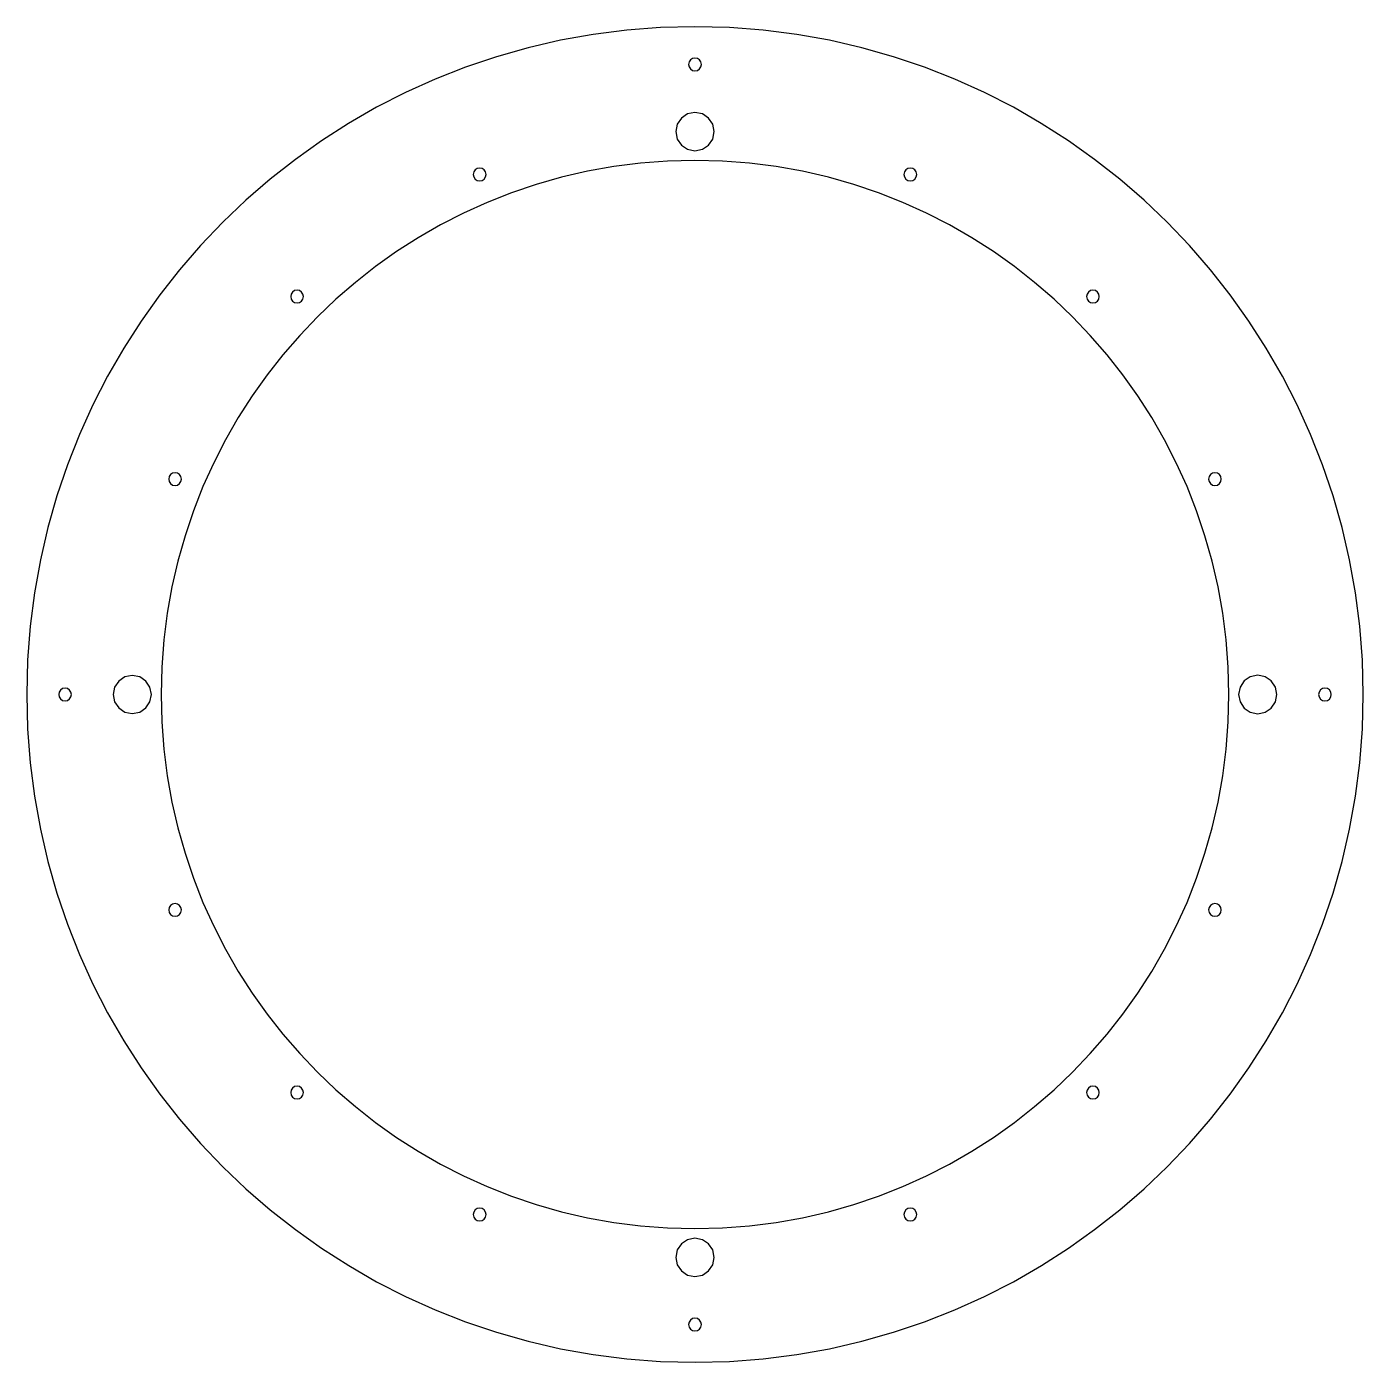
# Model space of a CAD drawing. Extents: x -411 to 127, y 1495 to 1925.
# Drawn here: x -88.2 to 120.8, y 1494.7 to 1703.5 of the extents above; entities that cross this region are included whole.
import ezdxf

# ---------------------------------------------------------------- set-up
doc = ezdxf.new("R2010")
doc.units = 0

msp = doc.modelspace()

# ---------------------------------------------------------------- linework, layer by layer
at = {"layer": 'Layer 1'}
for p, q in [((10.877039, 1703.393122), (5.573534, 1702.990015)), ((16.251, 1703.529), (10.877039, 1703.393122)), ((21.624901, 1703.393296), (16.251, 1703.529)), ((26.928358, 1702.990361), (21.624901, 1703.393296)), ((-4.795881, 1701.408324), (-9.848676, 1700.242841)), ((0.347042, 1702.326232), (-4.795881, 1701.408324)), ((5.573534, 1702.990015), (0.347042, 1702.326232)), ((32.154813, 1702.326748), (26.928358, 1702.990361)), ((37.29771, 1701.409006), (32.154813, 1702.326748)), ((42.350491, 1700.243685), (37.29771, 1701.409006)), ((-9.848676, 1700.242841), (-14.804788, 1698.836336)), ((47.3066, 1698.837335), (42.350491, 1700.243685)), ((-19.657659, 1697.195358), (-24.400733, 1695.326461)), ((-14.804788, 1698.836336), (-19.657659, 1697.195358)), ((15.331425, 1698.018542), (15.2522, 1697.63)), ((15.2522, 1697.63), (15.331333, 1697.241463)), ((15.331333, 1697.241463), (15.545804, 1696.924318)), ((15.545886, 1698.335691), (15.331425, 1698.018542)), ((15.863504, 1698.549447), (15.545886, 1698.335691)), ((16.2522, 1698.62781), (15.863504, 1698.549447)), ((16.640927, 1698.549447), (16.2522, 1698.62781)), ((16.958596, 1698.335691), (16.640927, 1698.549447)), ((16.958514, 1696.924318), (17.172975, 1697.241463)), ((17.173067, 1698.018542), (16.958596, 1698.335691)), ((17.172975, 1697.241463), (17.2522, 1697.63)), ((17.2522, 1697.63), (17.173067, 1698.018542)), ((17.2522, 1697.63), (17.2522, 1697.63)), ((52.159478, 1697.196507), (47.3066, 1698.837335)), ((56.902569, 1695.327752), (52.159478, 1697.196507)), ((-24.400733, 1695.326461), (-29.027451, 1693.236194)), ((15.545804, 1696.924318), (15.863473, 1696.710563)), ((15.863473, 1696.710563), (16.2522, 1696.6322)), ((16.2522, 1696.6322), (16.640896, 1696.710563)), ((16.640896, 1696.710563), (16.958514, 1696.924318)), ((61.529315, 1693.237618), (56.902569, 1695.327752)), ((-29.027451, 1693.236194), (-33.531258, 1690.931109)), ((66.033161, 1690.932658), (61.529315, 1693.237618)), ((-33.531258, 1690.931109), (-37.905597, 1688.417757)), ((70.407547, 1688.41942), (66.033161, 1690.932658)), ((14.130717, 1689.251323), (13.487835, 1688.297738)), ((15.084261, 1689.894246), (14.130717, 1689.251323)), ((16.25198, 1690.13), (15.084261, 1689.894246)), ((17.41972, 1689.894246), (16.25198, 1690.13)), ((18.373317, 1689.251323), (17.41972, 1689.894246)), ((19.016277, 1688.297738), (18.373317, 1689.251323)), ((-37.905597, 1688.417757), (-42.143909, 1685.702689)), ((13.487835, 1688.297738), (13.2521, 1687.13)), ((13.2521, 1687.13), (13.487835, 1685.962275)), ((19.2521, 1687.13), (19.016277, 1688.297738)), ((19.016277, 1685.962275), (19.2521, 1687.13)), ((19.2521, 1687.13), (19.2521, 1687.13)), ((74.645918, 1685.704456), (70.407547, 1688.41942)), ((-42.143909, 1685.702689), (-46.239639, 1682.792458)), ((13.487835, 1685.962275), (14.130717, 1685.008689)), ((14.130717, 1685.008689), (15.084261, 1684.365758)), ((17.41972, 1684.365758), (18.373317, 1685.008689)), ((18.373317, 1685.008689), (19.016277, 1685.962275)), ((78.741716, 1682.794315), (74.645918, 1685.704456)), ((-46.239639, 1682.792458), (-50.186229, 1679.693613)), ((11.955108, 1682.52135), (7.714624, 1682.198898)), ((16.252, 1682.63), (11.955108, 1682.52135)), ((15.084261, 1684.365758), (16.25198, 1684.13)), ((16.25198, 1684.13), (17.41972, 1684.365758)), ((20.548901, 1682.52135), (16.252, 1682.63)), ((24.789393, 1682.198899), (20.548901, 1682.52135)), ((82.688383, 1679.695549), (78.741716, 1682.794315)), ((-18.345358, 1680.819239), (-18.424, 1680.43)), ((-18.424, 1680.43), (-18.345358, 1680.040744)), ((-18.131034, 1681.137101), (-18.345358, 1680.819239)), ((-17.813163, 1681.351413), (-18.131034, 1681.137101)), ((-17.42388, 1681.43), (-17.813163, 1681.351413)), ((-17.034668, 1681.351413), (-17.42388, 1681.43)), ((-16.716846, 1681.137101), (-17.034668, 1681.351413)), ((-16.502571, 1680.819239), (-16.716846, 1681.137101)), ((-16.424, 1680.43), (-16.502571, 1680.819239)), ((-16.502571, 1680.040744), (-16.424, 1680.43)), ((-16.424, 1680.43), (-16.424, 1680.43)), ((-0.576136, 1680.933574), (-4.615919, 1680.001194)), ((3.535794, 1681.66789), (-0.576136, 1680.933574)), ((7.714624, 1682.198898), (3.535794, 1681.66789)), ((28.968231, 1681.667893), (24.789393, 1682.198899)), ((33.080168, 1680.933578), (28.968231, 1681.667893)), ((37.119957, 1680.0012), (33.080168, 1680.933578)), ((49.006871, 1680.819239), (48.92828, 1680.43)), ((48.92828, 1680.43), (49.006871, 1680.040744)), ((49.22119, 1681.137101), (49.006871, 1680.819239)), ((49.539054, 1681.351413), (49.22119, 1681.137101)), ((49.92828, 1681.43), (49.539054, 1681.351413)), ((50.317495, 1681.351413), (49.92828, 1681.43)), ((50.635344, 1681.137101), (50.317495, 1681.351413)), ((50.84969, 1680.819239), (50.635344, 1681.137101)), ((50.9284, 1680.43), (50.84969, 1680.819239)), ((50.84969, 1680.040744), (50.9284, 1680.43)), ((50.9284, 1680.43), (50.9284, 1680.43)), ((-50.186229, 1679.693613), (-53.977123, 1676.412707)), ((-18.345358, 1680.040744), (-18.131034, 1679.722884)), ((-18.131034, 1679.722884), (-17.813163, 1679.508581)), ((-17.813163, 1679.508581), (-17.42388, 1679.43)), ((-17.42388, 1679.43), (-17.034668, 1679.508581)), ((-17.034668, 1679.508581), (-16.716846, 1679.722884)), ((-16.716846, 1679.722884), (-16.502571, 1680.040744)), ((-8.578308, 1678.875999), (-12.458057, 1677.563234)), ((-4.615919, 1680.001194), (-8.578308, 1678.875999)), ((41.082353, 1678.876007), (37.119957, 1680.0012)), ((44.962107, 1677.563245), (41.082353, 1678.876007)), ((49.006871, 1680.040744), (49.22119, 1679.722884)), ((49.22119, 1679.722884), (49.539054, 1679.508581)), ((49.539054, 1679.508581), (49.92828, 1679.43)), ((49.92828, 1679.43), (50.317495, 1679.508581)), ((50.317495, 1679.508581), (50.635344, 1679.722884)), ((50.635344, 1679.722884), (50.84969, 1680.040744)), ((86.479364, 1676.414706), (82.688383, 1679.695549)), ((-53.977123, 1676.412707), (-57.605763, 1672.95629)), ((-12.458057, 1677.563234), (-16.24992, 1676.068145)), ((48.753975, 1676.068159), (44.962107, 1677.563245)), ((90.1081, 1672.958338), (86.479364, 1676.414706)), ((-19.94865, 1674.39598), (-23.549001, 1672.551985)), ((-16.24992, 1676.068145), (-19.94865, 1674.39598)), ((52.45271, 1674.395998), (48.753975, 1676.068159)), ((56.053066, 1672.552006), (52.45271, 1674.395998)), ((-57.605763, 1672.95629), (-61.065592, 1669.330914)), ((-23.549001, 1672.551985), (-27.045726, 1670.541407)), ((59.549795, 1670.54143), (56.053066, 1672.552006)), ((93.568034, 1669.332994), (90.1081, 1672.958338)), ((-27.045726, 1670.541407), (-30.433579, 1668.369491)), ((62.937652, 1668.369518), (59.549795, 1670.54143)), ((-61.065592, 1669.330914), (-64.350053, 1665.54313)), ((-30.433579, 1668.369491), (-33.707313, 1666.041485)), ((66.21139, 1666.041514), (62.937652, 1668.369518)), ((96.85261, 1665.545225), (93.568034, 1669.332994)), ((-33.707313, 1666.041485), (-36.861681, 1663.562635)), ((69.365762, 1663.562667), (66.21139, 1666.041514)), ((-64.350053, 1665.54313), (-67.45259, 1661.599488)), ((99.95527, 1661.601582), (96.85261, 1665.545225)), ((-67.45259, 1661.599488), (-70.366646, 1657.506542)), ((-46.894826, 1661.739247), (-46.9734, 1661.35)), ((-46.680535, 1662.057109), (-46.894826, 1661.739247)), ((-46.362677, 1662.271416), (-46.680535, 1662.057109)), ((-45.9734, 1662.35), (-46.362677, 1662.271416)), ((-45.584186, 1662.271416), (-45.9734, 1662.35)), ((-45.266351, 1662.057109), (-45.584186, 1662.271416)), ((-45.05204, 1661.739247), (-45.266351, 1662.057109)), ((-44.9734, 1661.35), (-45.05204, 1661.739247)), ((-36.861681, 1663.562635), (-39.891439, 1660.938187)), ((72.395523, 1660.938222), (69.365762, 1663.562667)), ((77.556073, 1661.739247), (77.4775, 1661.35)), ((77.770361, 1662.057109), (77.556073, 1661.739247)), ((78.088219, 1662.271416), (77.770361, 1662.057109)), ((78.4775, 1662.35), (78.088219, 1662.271416)), ((78.866708, 1662.271416), (78.4775, 1662.35)), ((79.184541, 1662.057109), (78.866708, 1662.271416)), ((79.398854, 1661.739247), (79.184541, 1662.057109)), ((79.4775, 1661.35), (79.398854, 1661.739247)), ((102.869457, 1657.508614), (99.95527, 1661.601582)), ((-46.9734, 1661.35), (-46.894826, 1660.960751)), ((-46.894826, 1660.960751), (-46.680535, 1660.642886)), ((-46.680535, 1660.642886), (-46.362677, 1660.428576)), ((-46.362677, 1660.428576), (-45.9734, 1660.34999)), ((-45.9734, 1660.34999), (-45.584186, 1660.428576)), ((-45.584186, 1660.428576), (-45.266351, 1660.642886)), ((-45.266351, 1660.642886), (-45.05204, 1660.960751)), ((-45.05204, 1660.960751), (-44.9734, 1661.35)), ((-44.9734, 1661.35), (-44.9734, 1661.35)), ((-39.891439, 1660.938187), (-42.791338, 1658.173388)), ((75.295426, 1658.173425), (72.395523, 1660.938222)), ((77.4775, 1661.35), (77.556073, 1660.960751)), ((77.556073, 1660.960751), (77.770361, 1660.642886)), ((77.770361, 1660.642886), (78.088219, 1660.428576)), ((78.088219, 1660.428576), (78.4775, 1660.34999)), ((78.4775, 1660.34999), (78.866708, 1660.428576)), ((78.866708, 1660.428576), (79.184541, 1660.642886)), ((79.184541, 1660.642886), (79.398854, 1660.960751)), ((79.398854, 1660.960751), (79.4775, 1661.35)), ((79.4775, 1661.35), (79.4775, 1661.35)), ((-70.366646, 1657.506542), (-73.085662, 1653.270841)), ((-42.791338, 1658.173388), (-45.556132, 1655.273484)), ((78.060225, 1655.273524), (75.295426, 1658.173425)), ((105.588614, 1653.272872), (102.869457, 1657.508614)), ((-45.556132, 1655.273484), (-48.180575, 1652.243722)), ((80.684672, 1652.243764), (78.060225, 1655.273524)), ((-73.085662, 1653.270841), (-75.603083, 1648.898937)), ((108.106183, 1648.900907), (105.588614, 1653.272872)), ((-48.180575, 1652.243722), (-50.659421, 1649.089349)), ((83.163522, 1649.089392), (80.684672, 1652.243764)), ((-50.659421, 1649.089349), (-52.987423, 1645.81561)), ((85.491529, 1645.815654), (83.163522, 1649.089392)), ((-75.603083, 1648.898937), (-77.912352, 1644.397381)), ((110.415608, 1644.399267), (108.106183, 1648.900907)), ((-52.987423, 1645.81561), (-55.159334, 1642.427753)), ((87.663445, 1642.427798), (85.491529, 1645.815654)), ((-77.912352, 1644.397381), (-80.006911, 1639.772724)), ((112.510331, 1639.774505), (110.415608, 1644.399267)), ((-55.159334, 1642.427753), (-57.169909, 1638.931024)), ((89.674025, 1638.931069), (87.663445, 1642.427798)), ((-80.006911, 1639.772724), (-81.880203, 1635.031519)), ((-57.169909, 1638.931024), (-59.0139, 1635.33067)), ((91.518022, 1635.330713), (89.674025, 1638.931069)), ((114.383796, 1635.033169), (112.510331, 1639.774505)), ((-81.880203, 1635.031519), (-83.525672, 1630.180315)), ((-59.0139, 1635.33067), (-60.686061, 1631.631936)), ((93.190189, 1631.631978), (91.518022, 1635.330713)), ((116.029444, 1630.181811), (114.383796, 1635.033169)), ((-65.970658, 1633.18925), (-66.0493, 1632.8)), ((-66.0493, 1632.8), (-65.970658, 1632.410753)), ((-65.756334, 1633.507119), (-65.970658, 1633.18925)), ((-65.970658, 1632.410753), (-65.756334, 1632.092891)), ((-65.438463, 1633.721433), (-65.756334, 1633.507119)), ((-65.04918, 1633.80002), (-65.438463, 1633.721433)), ((-64.659973, 1633.721433), (-65.04918, 1633.80002)), ((-64.34215, 1633.507119), (-64.659973, 1633.721433)), ((-64.127873, 1633.18925), (-64.34215, 1633.507119)), ((-64.34215, 1632.092891), (-64.127873, 1632.410753)), ((-64.0493, 1632.8), (-64.127873, 1633.18925)), ((-64.127873, 1632.410753), (-64.0493, 1632.8)), ((-64.0493, 1632.8), (-64.0493, 1632.8)), ((96.632756, 1633.188548), (96.5536, 1632.8)), ((96.5536, 1632.8), (96.632714, 1632.411468)), ((96.632714, 1632.411468), (96.847144, 1632.094321)), ((96.847181, 1633.5057), (96.632756, 1633.188548)), ((97.164786, 1633.719457), (96.847181, 1633.5057)), ((97.55348, 1633.79782), (97.164786, 1633.719457)), ((97.942226, 1633.719454), (97.55348, 1633.79782)), ((98.259936, 1633.505692), (97.942226, 1633.719454)), ((98.259809, 1632.094317), (98.474305, 1632.411463)), ((98.474449, 1633.18854), (98.259936, 1633.505692)), ((98.474305, 1632.411463), (98.5536, 1632.8)), ((98.5536, 1632.8), (98.474449, 1633.18854)), ((98.5536, 1632.8), (98.5536, 1632.8)), ((-65.756334, 1632.092891), (-65.438463, 1631.878584)), ((-65.438463, 1631.878584), (-65.04918, 1631.8)), ((-65.04918, 1631.8), (-64.659973, 1631.878584)), ((-64.659973, 1631.878584), (-64.34215, 1632.092891)), ((-60.686061, 1631.631936), (-62.181146, 1627.84007)), ((94.68528, 1627.84011), (93.190189, 1631.631978)), ((96.847144, 1632.094321), (97.164772, 1631.880564)), ((97.164772, 1631.880564), (97.55348, 1631.8022)), ((97.55348, 1631.8022), (97.942178, 1631.880563)), ((97.942178, 1631.880563), (98.259809, 1632.094317)), ((-83.525672, 1630.180315), (-84.936761, 1625.225664)), ((117.44072, 1625.22698), (116.029444, 1630.181811)), ((-62.181146, 1627.84007), (-63.493908, 1623.960317)), ((95.99805, 1623.960354), (94.68528, 1627.84011)), ((-84.936761, 1625.225664), (-86.106912, 1620.174117)), ((-63.493908, 1623.960317), (-64.619101, 1619.997925)), ((97.12325, 1619.997959), (95.99805, 1623.960354)), ((118.611065, 1620.175227), (117.44072, 1625.22698)), ((-86.106912, 1620.174117), (-87.029568, 1615.032226)), ((-64.619101, 1619.997925), (-65.551478, 1615.95814)), ((98.055636, 1615.958169), (97.12325, 1619.997959)), ((119.533923, 1615.033102), (118.611065, 1620.175227)), ((-65.551478, 1615.95814), (-66.285793, 1611.846209)), ((98.78996, 1611.846232), (98.055636, 1615.958169)), ((-87.029568, 1615.032226), (-87.698173, 1609.806542)), ((120.202736, 1609.807156), (119.533923, 1615.033102)), ((-66.285793, 1611.846209), (-66.816799, 1607.667377)), ((99.320977, 1607.667394), (98.78996, 1611.846232)), ((-87.698173, 1609.806542), (-88.106169, 1604.503617)), ((120.610947, 1604.503939), (120.202736, 1609.807156)), ((-66.816799, 1607.667377), (-67.13925, 1603.426892)), ((99.643439, 1603.426901), (99.320977, 1607.667394)), ((-88.106169, 1604.503617), (-88.247, 1599.13)), ((-67.13925, 1603.426892), (-67.2479, 1599.13)), ((99.7521, 1599.13), (99.643439, 1603.426901)), ((120.752, 1599.13), (120.610947, 1604.503939)), ((-73.862694, 1601.239663), (-74.506807, 1600.291937)), ((-72.911123, 1601.878054), (-73.862694, 1601.239663)), ((-71.74778, 1602.11199), (-72.911123, 1601.878054)), ((-70.584454, 1601.878054), (-71.74778, 1602.11199)), ((-69.632923, 1601.239663), (-70.584454, 1601.878054)), ((-68.98885, 1600.291937), (-69.632923, 1601.239663)), ((102.130674, 1601.251328), (101.487753, 1600.297739)), ((103.084258, 1601.894254), (102.130674, 1601.251328)), ((104.252, 1602.13001), (103.084258, 1601.894254)), ((105.41972, 1601.894254), (104.252, 1602.13001)), ((106.373274, 1601.251328), (105.41972, 1601.894254)), ((107.016191, 1600.297739), (106.373274, 1601.251328)), ((-88.247, 1599.13), (-88.105956, 1593.756061)), ((-83.167731, 1599.517457), (-83.2479, 1599.13)), ((-83.2479, 1599.13), (-83.167752, 1598.742547)), ((-82.95307, 1599.833506), (-83.167731, 1599.517457)), ((-82.635824, 1600.04641), (-82.95307, 1599.833506)), ((-82.2479, 1600.12443), (-82.635824, 1600.04641)), ((-81.86002, 1600.046407), (-82.2479, 1600.12443)), ((-81.542756, 1599.833499), (-81.86002, 1600.046407)), ((-81.328065, 1599.517449), (-81.542756, 1599.833499)), ((-81.328086, 1598.742543), (-81.2479, 1599.13)), ((-81.2479, 1599.13), (-81.328065, 1599.517449)), ((-81.2479, 1599.13), (-81.2479, 1599.13)), ((-74.506807, 1600.291937), (-74.74778, 1599.13)), ((-74.74778, 1599.13), (-74.506812, 1597.968062)), ((-68.7479, 1599.13), (-68.98885, 1600.291937)), ((-68.988803, 1597.968062), (-68.7479, 1599.13)), ((-68.7479, 1599.13), (-68.7479, 1599.13)), ((-67.2479, 1599.13), (-67.139251, 1594.833099)), ((99.643441, 1594.833099), (99.7521, 1599.13)), ((99.7521, 1599.13), (99.7521, 1599.13)), ((101.487753, 1600.297739), (101.252, 1599.13)), ((101.252, 1599.13), (101.487753, 1597.962259)), ((107.252, 1599.13), (107.016191, 1600.297739)), ((107.016191, 1597.962259), (107.252, 1599.13)), ((107.252, 1599.13), (107.252, 1599.13)), ((113.831295, 1599.518545), (113.752, 1599.13)), ((113.752, 1599.13), (113.831151, 1598.741463)), ((114.045791, 1599.83569), (113.831295, 1599.518545)), ((114.363422, 1600.04944), (114.045791, 1599.83569)), ((114.75212, 1600.1278), (114.363422, 1600.04944)), ((115.140828, 1600.049437), (114.75212, 1600.1278)), ((115.458456, 1599.835683), (115.140828, 1600.049437)), ((115.672886, 1599.518537), (115.458456, 1599.835683)), ((115.672844, 1598.741455), (115.752, 1599.13)), ((115.752, 1599.13), (115.672886, 1599.518537)), ((115.752, 1599.13), (115.752, 1599.13)), ((120.611169, 1593.756384), (120.752, 1599.13)), ((120.752, 1599.13), (120.752, 1599.13)), ((-83.167752, 1598.742547), (-82.953089, 1598.426498)), ((-82.953089, 1598.426498), (-82.635831, 1598.213592)), ((-82.635831, 1598.213592), (-82.2479, 1598.13557)), ((-82.2479, 1598.13557), (-81.860027, 1598.21359)), ((-81.860027, 1598.21359), (-81.542775, 1598.426494)), ((-81.542775, 1598.426494), (-81.328086, 1598.742543)), ((-74.506812, 1597.968062), (-73.862698, 1597.020333)), ((-73.862698, 1597.020333), (-72.911125, 1596.381937)), ((-70.584439, 1596.381937), (-69.632881, 1597.020333)), ((-69.632881, 1597.020333), (-68.988803, 1597.968062)), ((101.487753, 1597.962259), (102.130674, 1597.008668)), ((102.130674, 1597.008668), (103.084258, 1596.365737)), ((105.41972, 1596.365737), (106.373274, 1597.008668)), ((106.373274, 1597.008668), (107.016191, 1597.962259)), ((113.831151, 1598.741463), (114.045664, 1598.424318)), ((114.045664, 1598.424318), (114.363374, 1598.210563)), ((114.363374, 1598.210563), (114.75212, 1598.1322)), ((114.75212, 1598.1322), (115.140814, 1598.21056)), ((115.140814, 1598.21056), (115.458419, 1598.42431)), ((115.458419, 1598.42431), (115.672844, 1598.741455)), ((-72.911125, 1596.381937), (-71.74778, 1596.148)), ((-71.74778, 1596.148), (-70.584439, 1596.381937)), ((-67.139251, 1594.833099), (-66.8168, 1590.592606)), ((99.320982, 1590.592606), (99.643441, 1594.833099)), ((103.084258, 1596.365737), (104.252, 1596.12998)), ((104.252, 1596.12998), (105.41972, 1596.365737)), ((-88.105956, 1593.756061), (-87.697753, 1588.452844)), ((120.203173, 1588.453458), (120.611169, 1593.756384)), ((-66.8168, 1590.592606), (-66.285795, 1586.413768)), ((98.789967, 1586.413768), (99.320982, 1590.592606)), ((-87.697753, 1588.452844), (-87.028948, 1583.226898)), ((119.534568, 1583.227774), (120.203173, 1588.453458)), ((-66.285795, 1586.413768), (-65.551482, 1582.301831)), ((98.055645, 1582.301831), (98.789967, 1586.413768)), ((-87.028948, 1583.226898), (-86.106098, 1578.084773)), ((-65.551482, 1582.301831), (-64.619107, 1578.262041)), ((97.12326, 1578.262041), (98.055645, 1582.301831)), ((118.611912, 1578.085884), (119.534568, 1583.227774)), ((-86.106098, 1578.084773), (-84.935759, 1573.03302)), ((-64.619107, 1578.262041), (-63.493917, 1574.299646)), ((95.998061, 1574.299646), (97.12326, 1578.262041)), ((117.441761, 1573.034338), (118.611912, 1578.085884)), ((-63.493917, 1574.299646), (-62.181157, 1570.41989)), ((94.685292, 1570.41989), (95.998061, 1574.299646)), ((-84.935759, 1573.03302), (-83.52449, 1568.078189)), ((116.030672, 1568.079688), (117.441761, 1573.034338)), ((-62.181157, 1570.41989), (-60.686075, 1566.628022)), ((93.190202, 1566.628022), (94.685292, 1570.41989)), ((-83.52449, 1568.078189), (-81.878847, 1563.226831)), ((114.385203, 1563.228485), (116.030672, 1568.079688)), ((-65.970658, 1565.83925), (-66.0493, 1565.45)), ((-66.0493, 1565.45), (-65.970658, 1565.060753)), ((-65.756334, 1566.157119), (-65.970658, 1565.83925)), ((-65.438463, 1566.371433), (-65.756334, 1566.157119)), ((-65.04918, 1566.45002), (-65.438463, 1566.371433)), ((-64.659973, 1566.371433), (-65.04918, 1566.45002)), ((-64.34215, 1566.157119), (-64.659973, 1566.371433)), ((-64.127873, 1565.83925), (-64.34215, 1566.157119)), ((-64.0493, 1565.45), (-64.127873, 1565.83925)), ((-64.127873, 1565.060753), (-64.0493, 1565.45)), ((-64.0493, 1565.45), (-64.0493, 1565.45)), ((-60.686075, 1566.628022), (-59.013917, 1562.929287)), ((91.518035, 1562.929287), (93.190202, 1566.628022)), ((96.632756, 1565.838548), (96.5536, 1565.45)), ((96.5536, 1565.45), (96.632714, 1565.061468)), ((96.847181, 1566.1557), (96.632756, 1565.838548)), ((97.164786, 1566.369457), (96.847181, 1566.1557)), ((97.55348, 1566.44782), (97.164786, 1566.369457)), ((97.942226, 1566.369454), (97.55348, 1566.44782)), ((98.259936, 1566.155692), (97.942226, 1566.369454)), ((98.474449, 1565.83854), (98.259936, 1566.155692)), ((98.474305, 1565.061463), (98.5536, 1565.45)), ((98.5536, 1565.45), (98.474449, 1565.83854)), ((98.5536, 1565.45), (98.5536, 1565.45)), ((-65.970658, 1565.060753), (-65.756334, 1564.742891)), ((-65.756334, 1564.742891), (-65.438463, 1564.528584)), ((-65.438463, 1564.528584), (-65.04918, 1564.45)), ((-65.04918, 1564.45), (-64.659973, 1564.528584)), ((-64.659973, 1564.528584), (-64.34215, 1564.742891)), ((-64.34215, 1564.742891), (-64.127873, 1565.060753)), ((96.632714, 1565.061468), (96.847144, 1564.744321)), ((96.847144, 1564.744321), (97.164772, 1564.530564)), ((97.164772, 1564.530564), (97.55348, 1564.4522)), ((97.55348, 1564.4522), (97.942178, 1564.530563)), ((97.942178, 1564.530563), (98.259809, 1564.744317)), ((98.259809, 1564.744317), (98.474305, 1565.061463)), ((-81.878847, 1563.226831), (-80.005388, 1558.485495)), ((-59.013917, 1562.929287), (-57.169929, 1559.328931)), ((89.674038, 1559.328931), (91.518035, 1562.929287)), ((112.511911, 1558.48728), (114.385203, 1563.228485)), ((-57.169929, 1559.328931), (-55.159357, 1555.832202)), ((87.663458, 1555.832202), (89.674038, 1559.328931)), ((-80.005388, 1558.485495), (-77.910669, 1553.860733)), ((110.417352, 1553.862624), (112.511911, 1558.48728)), ((-55.159357, 1555.832202), (-52.987449, 1552.444346)), ((85.491542, 1552.444346), (87.663458, 1555.832202)), ((-77.910669, 1553.860733), (-75.601248, 1549.359093)), ((108.108083, 1549.361069), (110.417352, 1553.862624)), ((-52.987449, 1552.444346), (-50.65945, 1549.170608)), ((83.163535, 1549.170608), (85.491542, 1552.444346)), ((-75.601248, 1549.359093), (-73.083681, 1544.987128)), ((-50.65945, 1549.170608), (-48.180608, 1546.016236)), ((80.684685, 1546.016236), (83.163535, 1549.170608)), ((105.590662, 1544.989166), (108.108083, 1549.361069)), ((-73.083681, 1544.987128), (-70.364527, 1540.751386)), ((-48.180608, 1546.016236), (-45.556167, 1542.986476)), ((78.060237, 1542.986476), (80.684685, 1546.016236)), ((102.871646, 1540.753466), (105.590662, 1544.989166)), ((-45.556167, 1542.986476), (-42.791375, 1540.086575)), ((75.295437, 1540.086575), (78.060237, 1542.986476)), ((-70.364527, 1540.751386), (-67.450343, 1536.658418)), ((99.95759, 1536.66052), (102.871646, 1540.753466)), ((-42.791375, 1540.086575), (-39.891478, 1537.321778)), ((72.395534, 1537.321778), (75.295437, 1540.086575)), ((-67.450343, 1536.658418), (-64.347684, 1532.714775)), ((-46.894826, 1537.289243), (-46.9734, 1536.9)), ((-46.9734, 1536.9), (-46.894826, 1536.510755)), ((-46.680535, 1537.607105), (-46.894826, 1537.289243)), ((-46.894826, 1536.510755), (-46.680535, 1536.19289)), ((-46.362677, 1537.821414), (-46.680535, 1537.607105)), ((-46.680535, 1536.19289), (-46.362677, 1535.978577)), ((-45.9734, 1537.9), (-46.362677, 1537.821414)), ((-45.584186, 1537.821414), (-45.9734, 1537.9)), ((-45.266351, 1537.607105), (-45.584186, 1537.821414)), ((-45.584186, 1535.978577), (-45.266351, 1536.19289)), ((-45.05204, 1537.289243), (-45.266351, 1537.607105)), ((-45.266351, 1536.19289), (-45.05204, 1536.510755)), ((-44.9734, 1536.9), (-45.05204, 1537.289243)), ((-45.05204, 1536.510755), (-44.9734, 1536.9)), ((-44.9734, 1536.9), (-44.9734, 1536.9)), ((-39.891478, 1537.321778), (-36.861723, 1534.697333)), ((69.365772, 1534.697333), (72.395534, 1537.321778)), ((77.556073, 1537.289243), (77.4775, 1536.9)), ((77.4775, 1536.9), (77.556073, 1536.510755)), ((77.770361, 1537.607105), (77.556073, 1537.289243)), ((77.556073, 1536.510755), (77.770361, 1536.19289)), ((78.088219, 1537.821414), (77.770361, 1537.607105)), ((77.770361, 1536.19289), (78.088219, 1535.978577)), ((78.4775, 1537.9), (78.088219, 1537.821414)), ((78.866708, 1537.821414), (78.4775, 1537.9)), ((79.184541, 1537.607105), (78.866708, 1537.821414)), ((78.866708, 1535.978577), (79.184541, 1536.19289)), ((79.398854, 1537.289243), (79.184541, 1537.607105)), ((79.184541, 1536.19289), (79.398854, 1536.510755)), ((79.4775, 1536.9), (79.398854, 1537.289243)), ((79.398854, 1536.510755), (79.4775, 1536.9)), ((79.4775, 1536.9), (79.4775, 1536.9)), ((96.855053, 1532.71688), (99.95759, 1536.66052)), ((-46.362677, 1535.978577), (-45.9734, 1535.89999)), ((-45.9734, 1535.89999), (-45.584186, 1535.978577)), ((-36.861723, 1534.697333), (-33.707356, 1532.218486)), ((66.211398, 1532.218486), (69.365772, 1534.697333)), ((78.088219, 1535.978577), (78.4775, 1535.89999)), ((78.4775, 1535.89999), (78.866708, 1535.978577)), ((-64.347684, 1532.714775), (-61.063109, 1528.927006)), ((-33.707356, 1532.218486), (-30.433623, 1529.890482)), ((62.93766, 1529.890482), (66.211398, 1532.218486)), ((93.570592, 1528.929097), (96.855053, 1532.71688)), ((-30.433623, 1529.890482), (-27.04577, 1527.71857)), ((59.549802, 1527.71857), (62.93766, 1529.890482)), ((-61.063109, 1528.927006), (-57.603175, 1525.301663)), ((90.110762, 1525.303721), (93.570592, 1528.929097)), ((-27.04577, 1527.71857), (-23.549045, 1525.707994)), ((-23.549045, 1525.707994), (-19.948694, 1523.864002)), ((52.452715, 1523.864002), (56.053072, 1525.707994)), ((56.053072, 1525.707994), (59.549802, 1527.71857)), ((-57.603175, 1525.301663), (-53.974439, 1521.845294)), ((-19.948694, 1523.864002), (-16.249963, 1522.191841)), ((48.75398, 1522.191841), (52.452715, 1523.864002)), ((86.482123, 1521.847305), (90.110762, 1525.303721)), ((-53.974439, 1521.845294), (-50.183457, 1518.564451)), ((-16.249963, 1522.191841), (-12.458097, 1520.696755)), ((44.962111, 1520.696755), (48.75398, 1522.191841)), ((82.691229, 1518.566399), (86.482123, 1521.847305)), ((-12.458097, 1520.696755), (-8.578345, 1519.383993)), ((41.082355, 1519.383993), (44.962111, 1520.696755)), ((-50.183457, 1518.564451), (-46.236788, 1515.465685)), ((-18.345358, 1518.219239), (-18.424, 1517.83)), ((-18.424, 1517.83), (-18.345358, 1517.440753)), ((-18.131034, 1518.537101), (-18.345358, 1518.219239)), ((-18.345358, 1517.440753), (-18.131034, 1517.122891)), ((-17.813163, 1518.751413), (-18.131034, 1518.537101)), ((-17.42388, 1518.83), (-17.813163, 1518.751413)), ((-17.034668, 1518.751413), (-17.42388, 1518.83)), ((-16.716846, 1518.537101), (-17.034668, 1518.751413)), ((-16.502571, 1518.219239), (-16.716846, 1518.537101)), ((-16.716846, 1517.122891), (-16.502571, 1517.440753)), ((-16.424, 1517.83), (-16.502571, 1518.219239)), ((-16.502571, 1517.440753), (-16.424, 1517.83)), ((-16.424, 1517.83), (-16.424, 1517.83)), ((-8.578345, 1519.383993), (-4.615952, 1518.2588)), ((-4.615952, 1518.2588), (-0.576165, 1517.326422)), ((33.080169, 1517.326422), (37.119959, 1518.2588)), ((37.119959, 1518.2588), (41.082355, 1519.383993)), ((49.006871, 1518.219239), (48.92828, 1517.83)), ((48.92828, 1517.83), (49.006871, 1517.440753)), ((49.22119, 1518.537101), (49.006871, 1518.219239)), ((49.006871, 1517.440753), (49.22119, 1517.122891)), ((49.539054, 1518.751413), (49.22119, 1518.537101)), ((49.92828, 1518.83), (49.539054, 1518.751413)), ((50.317495, 1518.751413), (49.92828, 1518.83)), ((50.635344, 1518.537101), (50.317495, 1518.751413)), ((50.84969, 1518.219239), (50.635344, 1518.537101)), ((50.635344, 1517.122891), (50.84969, 1517.440753)), ((50.9284, 1517.83), (50.84969, 1518.219239)), ((50.84969, 1517.440753), (50.9284, 1517.83)), ((50.9284, 1517.83), (50.9284, 1517.83)), ((78.744639, 1515.467555), (82.691229, 1518.566399)), ((-46.236788, 1515.465685), (-42.140988, 1512.555544)), ((-18.131034, 1517.122891), (-17.813163, 1516.908584)), ((-17.813163, 1516.908584), (-17.42388, 1516.83)), ((-17.42388, 1516.83), (-17.034668, 1516.908584)), ((-17.034668, 1516.908584), (-16.716846, 1517.122891)), ((-0.576165, 1517.326422), (3.53577, 1516.592107)), ((3.53577, 1516.592107), (7.714607, 1516.061101)), ((7.714607, 1516.061101), (11.955099, 1515.73865)), ((11.955099, 1515.73865), (16.252, 1515.63)), ((16.252, 1515.63), (20.548901, 1515.73865)), ((20.548901, 1515.73865), (24.789394, 1516.061101)), ((24.789394, 1516.061101), (28.968232, 1516.592107)), ((28.968232, 1516.592107), (33.080169, 1517.326422)), ((49.22119, 1517.122891), (49.539054, 1516.908584)), ((49.539054, 1516.908584), (49.92828, 1516.83)), ((49.92828, 1516.83), (50.317495, 1516.908584)), ((50.317495, 1516.908584), (50.635344, 1517.122891)), ((74.648909, 1512.557324), (78.744639, 1515.467555)), ((14.130717, 1513.251319), (13.487835, 1512.297734)), ((15.084261, 1513.894245), (14.130717, 1513.251319)), ((16.25198, 1514.13), (15.084261, 1513.894245)), ((17.41972, 1513.894245), (16.25198, 1514.13)), ((18.373317, 1513.251319), (17.41972, 1513.894245)), ((19.016277, 1512.297734), (18.373317, 1513.251319)), ((-42.140988, 1512.555544), (-37.902615, 1509.84058)), ((13.487835, 1512.297734), (13.2521, 1511.13)), ((13.2521, 1511.13), (13.487835, 1509.962261)), ((19.2521, 1511.13), (19.016277, 1512.297734)), ((19.016277, 1509.962261), (19.2521, 1511.13)), ((19.2521, 1511.13), (19.2521, 1511.13)), ((70.410597, 1509.842257), (74.648909, 1512.557324)), ((-37.902615, 1509.84058), (-33.528225, 1507.327342)), ((13.487835, 1509.962261), (14.130717, 1509.008673)), ((14.130717, 1509.008673), (15.084261, 1508.365746)), ((17.41972, 1508.365746), (18.373317, 1509.008673)), ((18.373317, 1509.008673), (19.016277, 1509.962261)), ((66.036258, 1507.328905), (70.410597, 1509.842257)), ((-33.528225, 1507.327342), (-29.024376, 1505.022382)), ((15.084261, 1508.365746), (16.25198, 1508.12999)), ((16.25198, 1508.12999), (17.41972, 1508.365746)), ((61.532451, 1505.023819), (66.036258, 1507.328905)), ((-29.024376, 1505.022382), (-24.397625, 1502.932248)), ((56.905733, 1502.933552), (61.532451, 1505.023819)), ((-24.397625, 1502.932248), (-19.654529, 1501.063493)), ((52.162659, 1501.064654), (56.905733, 1502.933552)), ((-19.654529, 1501.063493), (-14.801645, 1499.422665)), ((15.331425, 1501.018548), (15.2522, 1500.63)), ((15.2522, 1500.63), (15.331333, 1500.241456)), ((15.545886, 1501.3357), (15.331425, 1501.018548)), ((15.863504, 1501.549457), (15.545886, 1501.3357)), ((16.2522, 1501.62782), (15.863504, 1501.549457)), ((16.640927, 1501.549455), (16.2522, 1501.62782)), ((16.958596, 1501.335696), (16.640927, 1501.549455)), ((17.173067, 1501.018544), (16.958596, 1501.335696)), ((17.172975, 1500.241446), (17.2522, 1500.63)), ((17.2522, 1500.63), (17.173067, 1501.018544)), ((17.2522, 1500.63), (17.2522, 1500.63)), ((47.309788, 1499.423675), (52.162659, 1501.064654)), ((-14.801645, 1499.422665), (-9.845531, 1498.016315)), ((15.331333, 1500.241456), (15.545804, 1499.924304)), ((15.545804, 1499.924304), (15.863473, 1499.710545)), ((15.863473, 1499.710545), (16.2522, 1499.63218)), ((16.2522, 1499.63218), (16.640896, 1499.710538)), ((16.640896, 1499.710538), (16.958514, 1499.924293)), ((16.958514, 1499.924293), (17.172975, 1500.241446)), ((42.353676, 1498.017169), (47.309788, 1499.423675)), ((-9.845531, 1498.016315), (-4.792743, 1496.850994)), ((-4.792743, 1496.850994), (0.350161, 1495.933252)), ((32.157958, 1495.933775), (37.300881, 1496.851685)), ((37.300881, 1496.851685), (42.353676, 1498.017169)), ((0.350161, 1495.933252), (5.576625, 1495.269639)), ((5.576625, 1495.269639), (10.88009, 1494.866704)), ((10.88009, 1494.866704), (16.254, 1494.731)), ((16.254, 1494.731), (21.627961, 1494.866881)), ((21.627961, 1494.866881), (26.931466, 1495.26999)), ((26.931466, 1495.26999), (32.157958, 1495.933775))]:
    msp.add_line(p, q, dxfattribs=at)

doc.saveas('drawing.dxf')
